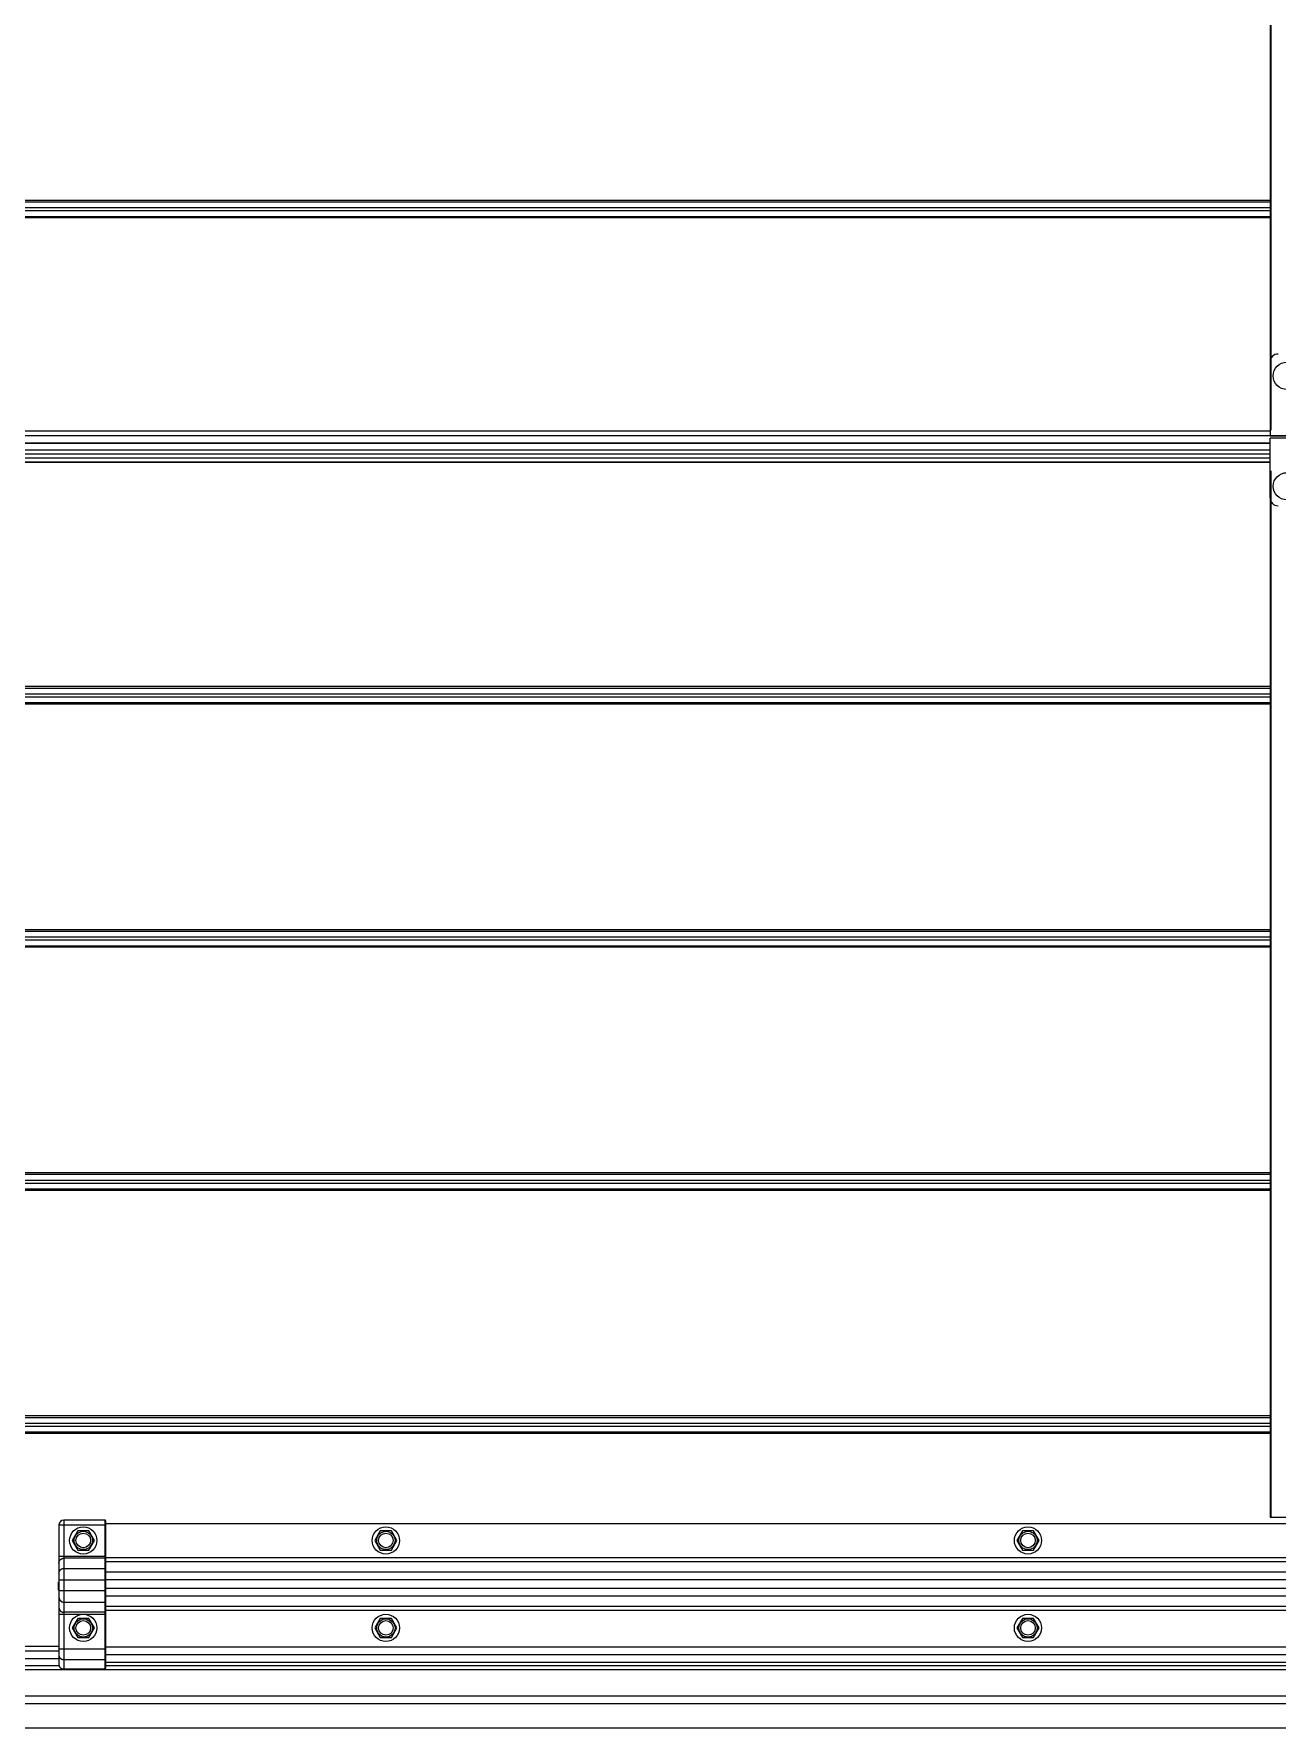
# Model space of a CAD drawing. Header units: millimetres. Extents: x 21899 to 38731, y -5425 to 3612.
# Drawn here: x 22546 to 23185, y 252 to 1123 of the extents above; entities that cross this region are included whole.
import ezdxf

# ---------------------------------------------------------------- set-up
doc = ezdxf.new("R2010")
doc.units = ezdxf.units.MM

msp = doc.modelspace()

# ---------------------------------------------------------------- linework, layer by layer
at = {"color": 7, "linetype": 'Continuous'}
for p, q in [((23181.61, 1441.84), (23181.61, 919.39)), ((23181.61, 919.39), (23181.91, 919.39)), ((23181.61, 912.64), (22336.81, 912.64)), ((23181.61, 907.09), (22336.81, 907.09)), ((23181.61, 903.01), (22336.81, 903.01)), ((23181.61, 898.59), (23181.61, 571.62)), ((23181.61, 571.62), (23181.61, 360.59)), ((22582.61, 359.09), (22561.61, 359.09)), ((22583.11, 358.59), (22583.11, 282.91)), ((23181.61, 360.59), (23255.61, 360.59)), ((22559.11, 356.59), (22559.11, 284.48)), ((22568.76, 353.52), (22565.91, 348.59)), ((22565.91, 348.59), (22568.76, 343.65)), ((22574.46, 353.52), (22568.76, 353.52)), ((22577.31, 348.59), (22574.46, 353.52)), ((22574.46, 343.65), (22577.31, 348.59)), ((23234.61, 357.09), (22583.11, 357.09)), ((22724.26, 353.52), (22721.41, 348.59)), ((22721.41, 348.59), (22724.26, 343.65)), ((22729.96, 353.52), (22724.26, 353.52)), ((22732.81, 348.59), (22729.96, 353.52)), ((22729.96, 343.65), (22732.81, 348.59)), ((23054.26, 353.52), (23051.41, 348.59)), ((23051.41, 348.59), (23054.26, 343.65)), ((23059.96, 353.52), (23054.26, 353.52)), ((23062.81, 348.59), (23059.96, 353.52)), ((23059.96, 343.65), (23062.81, 348.59)), ((22568.76, 343.65), (22574.46, 343.65)), ((22724.26, 343.65), (22729.96, 343.65)), ((23054.26, 343.65), (23059.96, 343.65)), ((22558.91, 323.09), (22558.91, 327.09)), ((22559.11, 327.09), (22558.91, 327.09)), ((22559.11, 323.6), (22558.91, 323.6)), ((22559.11, 323.09), (22558.91, 323.09)), ((22568.76, 308.52), (22565.91, 303.59)), ((22574.46, 308.52), (22568.76, 308.52)), ((22577.31, 303.59), (22574.46, 308.52)), ((22724.26, 308.52), (22721.41, 303.59)), ((22729.96, 308.52), (22724.26, 308.52)), ((22732.81, 303.59), (22729.96, 308.52)), ((23054.26, 308.52), (23051.41, 303.59)), ((23059.96, 308.52), (23054.26, 308.52)), ((23062.81, 303.59), (23059.96, 308.52)), ((22565.91, 303.59), (22568.76, 298.65)), ((22568.76, 298.65), (22574.46, 298.65)), ((22574.46, 298.65), (22577.31, 303.59)), ((22721.41, 303.59), (22724.26, 298.65)), ((22724.26, 298.65), (22729.96, 298.65)), ((22729.96, 298.65), (22732.81, 303.59)), ((23051.41, 303.59), (23054.26, 298.65)), ((23054.26, 298.65), (23059.96, 298.65)), ((23059.96, 298.65), (23062.81, 303.59)), ((22559.11, 287.64), (22336.81, 287.64)), ((25101.07, 282.09), (22336.81, 282.09)), ((22561.61, 282.52), (22582.61, 282.52)), ((24850.11, 285.89), (22583.11, 285.89)), ((24120.37, 252.09), (22336.81, 252.09))]:
    msp.add_line(p, q, dxfattribs=at)
at = {"color": 9, "linetype": 'Continuous'}
for p, q in [((23181.91, 1441.84), (23181.91, 919.39)), ((23181.61, 1037.61), (22336.81, 1037.61)), ((22336.81, 1036.83), (23181.61, 1036.83)), ((22336.81, 1033.86), (23181.61, 1033.86)), ((22336.81, 1032.31), (23181.61, 1032.31)), ((22336.81, 1029.34), (23181.61, 1029.34)), ((23181.61, 1028.56), (22336.81, 1028.56)), ((23181.61, 919.01), (22336.81, 919.01)), ((23192.4, 916.58), (22336.81, 916.58)), ((23181.61, 912.73), (22336.81, 912.73)), ((23181.61, 909.09), (22336.81, 909.09)), ((22336.81, 905.3), (23181.61, 905.3)), ((22336.81, 902.97), (23181.61, 902.97)), ((23181.91, 898.59), (23181.91, 571.62)), ((23181.61, 787.61), (22336.81, 787.61)), ((22336.81, 786.83), (23181.61, 786.83)), ((22336.81, 783.86), (23181.61, 783.86)), ((22336.81, 782.31), (23181.61, 782.31)), ((22336.81, 779.34), (23181.61, 779.34)), ((23181.61, 778.56), (22336.81, 778.56)), ((23181.61, 662.61), (22336.81, 662.61)), ((22336.81, 661.83), (23181.61, 661.83)), ((22336.81, 658.86), (23181.61, 658.86)), ((22336.81, 657.31), (23181.61, 657.31)), ((22336.81, 654.34), (23181.61, 654.34)), ((23181.61, 653.56), (22336.81, 653.56)), ((23181.91, 571.62), (23181.91, 360.59)), ((23181.61, 537.61), (22336.81, 537.61)), ((22336.81, 536.83), (23181.61, 536.83)), ((22336.81, 533.86), (23181.61, 533.86)), ((22336.81, 532.31), (23181.61, 532.31)), ((22336.81, 529.34), (23181.61, 529.34)), ((23181.61, 528.56), (22336.81, 528.56)), ((23181.61, 412.61), (22336.81, 412.61)), ((22336.81, 411.83), (23181.61, 411.83)), ((22336.81, 408.86), (23181.61, 408.86)), ((22336.81, 407.31), (23181.61, 407.31)), ((22336.81, 404.34), (23181.61, 404.34)), ((23181.61, 403.56), (22336.81, 403.56)), ((22561.61, 359.09), (22561.61, 282.52)), ((22582.61, 359.09), (22582.61, 282.52)), ((22559.11, 356.59), (22583.11, 356.59)), ((22559.11, 340.42), (22583.11, 340.42)), ((22582.61, 339.44), (22561.61, 339.44)), ((22561.61, 334.2), (22582.61, 334.2)), ((23234.61, 339.59), (22583.11, 339.59)), ((24850.11, 337.62), (22583.11, 337.62)), ((24850.11, 332.32), (22583.11, 332.32)), ((22559.11, 328.29), (22583.11, 328.29)), ((22559.11, 322.79), (22583.11, 322.79)), ((24850.11, 328.38), (22583.11, 328.38)), ((24850.11, 323.79), (22583.11, 323.79)), ((22561.61, 316.88), (22582.61, 316.88)), ((24850.11, 319.85), (22583.11, 319.85)), ((24850.11, 314.55), (22583.11, 314.55)), ((22559.11, 310.66), (22583.11, 310.66)), ((22582.61, 311.64), (22561.61, 311.64)), ((24850.11, 312.59), (22583.11, 312.59)), ((22559.11, 294.01), (22336.81, 294.01)), ((22559.11, 291.58), (22336.81, 291.58)), ((22559.11, 287.73), (22336.81, 287.73)), ((22559.11, 292.86), (22583.11, 292.86)), ((24850.11, 293.67), (22583.11, 293.67)), ((24850.11, 289.76), (22583.11, 289.76)), ((22559.16, 284.09), (22336.81, 284.09)), ((22561.61, 287.38), (22582.61, 287.38)), ((24850.11, 284.09), (22583.11, 284.09)), ((25101.07, 268.59), (22336.81, 268.59))]:
    msp.add_line(p, q, dxfattribs=at)
at = {"color": 3, "linetype": 'Continuous'}
for p, q in [((23181.61, 954.59), (23181.61, 916.59)), ((23181.61, 916.59), (23192.31, 916.59)), ((23192.11, 915.29), (23181.61, 915.29)), ((23181.61, 884.59), (23181.61, 915.29))]:
    msp.add_line(p, q, dxfattribs=at)
msp.add_line((25212.11, 264.59), (22222.11, 264.59))
at = {"color": 7, "linetype": 'Continuous'}
for centre, radius in [((23190.15, 947.39), 7), ((23190.11, 890.59), 7), ((22571.61, 348.59), 7), ((22571.61, 348.59), 3.75), ((22727.11, 348.59), 7), ((22727.11, 348.59), 3.75), ((23057.11, 348.59), 7), ((23057.11, 348.59), 3.75), ((22571.61, 303.59), 7), ((22571.61, 303.59), 3.75), ((22727.11, 303.59), 7), ((22727.11, 303.59), 3.75), ((23057.11, 303.59), 7), ((23057.11, 303.59), 3.75)]:
    msp.add_circle(centre, radius, dxfattribs=at)
at = {"color": 9, "linetype": 'Continuous'}
for centre in [(22571.61, 348.59), (22727.11, 348.59), (23057.11, 348.59), (22571.61, 303.59), (22727.11, 303.59), (23057.11, 303.59)]:
    msp.add_circle(centre, 4.7, dxfattribs=at)
at = {"color": 3, "linetype": 'Continuous'}
for centre, start, end in [((23185.61, 954.59), 90, 180), ((23185.61, 884.59), 180, 270)]:
    msp.add_arc(centre, 4, start, end, dxfattribs=at)
at = {"color": 7, "linetype": 'Continuous'}
for centre, radius, start, end in [((22561.61, 356.59), 2.5, 90, 180), ((22582.61, 358.59), 0.5, 0, 90)]:
    msp.add_arc(centre, radius, start, end, dxfattribs=at)
at = {"color": 9, "linetype": 'Continuous'}
for points, start_tangent, end_tangent in [([(22559.11, 336.98), (22559.11, 337.04), (22559.11, 337.09), (22559.12, 337.15), (22559.12, 337.21), (22559.13, 337.27), (22559.14, 337.33), (22559.14, 337.39), (22559.16, 337.44), (22559.17, 337.5), (22559.18, 337.56), (22559.2, 337.61), (22559.21, 337.67), (22559.23, 337.73), (22559.25, 337.78), (22559.27, 337.84), (22559.29, 337.89), (22559.31, 337.95), (22559.34, 338), (22559.36, 338.05), (22559.39, 338.11), (22559.42, 338.16), (22559.44, 338.21), (22559.48, 338.26), (22559.51, 338.31), (22559.54, 338.36), (22559.57, 338.41), (22559.61, 338.45), (22559.64, 338.5), (22559.68, 338.55), (22559.72, 338.59), (22559.76, 338.63), (22559.8, 338.68), (22559.84, 338.72), (22559.88, 338.76), (22559.93, 338.8), (22559.97, 338.84), (22560.02, 338.88), (22560.06, 338.91), (22560.11, 338.95), (22560.16, 338.98), (22560.21, 339.02), (22560.26, 339.05), (22560.31, 339.08), (22560.36, 339.11), (22560.41, 339.14), (22560.46, 339.17), (22560.52, 339.19), (22560.57, 339.22), (22560.63, 339.24), (22560.68, 339.26), (22560.74, 339.28), (22560.79, 339.3), (22560.85, 339.32), (22560.91, 339.34), (22560.96, 339.36), (22561.02, 339.37), (22561.08, 339.38), (22561.14, 339.4), (22561.2, 339.41), (22561.25, 339.41), (22561.31, 339.42), (22561.37, 339.43), (22561.43, 339.43), (22561.49, 339.44), (22561.55, 339.44), (22561.61, 339.44)], (0, 1), (1, 0)), ([(22559.11, 331.74), (22559.11, 331.8), (22559.11, 331.86), (22559.12, 331.91), (22559.12, 331.97), (22559.13, 332.03), (22559.14, 332.09), (22559.14, 332.15), (22559.16, 332.2), (22559.17, 332.26), (22559.18, 332.32), (22559.2, 332.38), (22559.21, 332.43), (22559.23, 332.49), (22559.25, 332.54), (22559.27, 332.6), (22559.29, 332.65), (22559.31, 332.71), (22559.34, 332.76), (22559.36, 332.81), (22559.39, 332.87), (22559.42, 332.92), (22559.44, 332.97), (22559.48, 333.02), (22559.51, 333.07), (22559.54, 333.12), (22559.57, 333.17), (22559.61, 333.21), (22559.64, 333.26), (22559.68, 333.31), (22559.72, 333.35), (22559.76, 333.39), (22559.8, 333.44), (22559.84, 333.48), (22559.88, 333.52), (22559.93, 333.56), (22559.97, 333.6), (22560.02, 333.64), (22560.06, 333.67), (22560.11, 333.71), (22560.16, 333.74), (22560.21, 333.78), (22560.26, 333.81), (22560.31, 333.84), (22560.36, 333.87), (22560.41, 333.9), (22560.46, 333.93), (22560.52, 333.95), (22560.57, 333.98), (22560.63, 334), (22560.68, 334.02), (22560.74, 334.04), (22560.79, 334.06), (22560.85, 334.08), (22560.91, 334.1), (22560.96, 334.12), (22561.02, 334.13), (22561.08, 334.14), (22561.14, 334.16), (22561.2, 334.17), (22561.25, 334.17), (22561.31, 334.18), (22561.37, 334.19), (22561.43, 334.19), (22561.49, 334.2), (22561.55, 334.2), (22561.61, 334.2)], (0, 1), (1, 0)), ([(22582.61, 339.44), (22582.63, 339.44), (22582.65, 339.44), (22582.66, 339.44), (22582.68, 339.43), (22582.7, 339.43), (22582.72, 339.43), (22582.73, 339.42), (22582.75, 339.42), (22582.77, 339.41), (22582.78, 339.41), (22582.8, 339.4), (22582.82, 339.4), (22582.83, 339.39), (22582.85, 339.38), (22582.87, 339.37), (22582.88, 339.36), (22582.9, 339.35), (22582.91, 339.34), (22582.92, 339.33), (22582.94, 339.32), (22582.95, 339.31), (22582.96, 339.3), (22582.98, 339.28), (22582.99, 339.27), (22583, 339.26), (22583.01, 339.24), (22583.02, 339.23), (22583.03, 339.21), (22583.04, 339.2), (22583.05, 339.18), (22583.06, 339.17), (22583.06, 339.15), (22583.07, 339.14), (22583.08, 339.12), (22583.08, 339.1), (22583.09, 339.09), (22583.09, 339.07), (22583.1, 339.05), (22583.1, 339.03), (22583.1, 339.02), (22583.11, 339), (22583.11, 338.98), (22583.11, 338.96), (22583.11, 338.95)], (1, 0), (0, -1)), ([(22582.61, 334.2), (22582.63, 334.2), (22582.65, 334.2), (22582.66, 334.2), (22582.68, 334.19), (22582.7, 334.19), (22582.72, 334.19), (22582.73, 334.18), (22582.75, 334.18), (22582.77, 334.17), (22582.78, 334.17), (22582.8, 334.16), (22582.82, 334.16), (22582.83, 334.15), (22582.85, 334.14), (22582.87, 334.13), (22582.88, 334.12), (22582.9, 334.11), (22582.91, 334.1), (22582.92, 334.09), (22582.94, 334.08), (22582.95, 334.07), (22582.96, 334.06), (22582.98, 334.04), (22582.99, 334.03), (22583, 334.02), (22583.01, 334), (22583.02, 333.99), (22583.03, 333.97), (22583.04, 333.96), (22583.05, 333.94), (22583.06, 333.93), (22583.06, 333.91), (22583.07, 333.9), (22583.08, 333.88), (22583.08, 333.86), (22583.09, 333.85), (22583.09, 333.83), (22583.1, 333.81), (22583.1, 333.8), (22583.1, 333.78), (22583.11, 333.76), (22583.11, 333.74), (22583.11, 333.73), (22583.11, 333.71)], (1, 0), (0, -1)), ([(22559.11, 319.34), (22559.11, 319.29), (22559.11, 319.23), (22559.12, 319.17), (22559.12, 319.11), (22559.13, 319.05), (22559.14, 318.99), (22559.14, 318.94), (22559.16, 318.88), (22559.17, 318.82), (22559.18, 318.76), (22559.2, 318.71), (22559.21, 318.65), (22559.23, 318.59), (22559.25, 318.54), (22559.27, 318.48), (22559.29, 318.43), (22559.31, 318.38), (22559.34, 318.32), (22559.36, 318.27), (22559.39, 318.22), (22559.42, 318.16), (22559.44, 318.11), (22559.48, 318.06), (22559.51, 318.01), (22559.54, 317.96), (22559.57, 317.92), (22559.61, 317.87), (22559.64, 317.82), (22559.68, 317.78), (22559.72, 317.73), (22559.76, 317.69), (22559.8, 317.65), (22559.84, 317.6), (22559.88, 317.56), (22559.93, 317.52), (22559.97, 317.48), (22560.02, 317.45), (22560.06, 317.41), (22560.11, 317.37), (22560.16, 317.34), (22560.21, 317.31), (22560.26, 317.27), (22560.31, 317.24), (22560.36, 317.21), (22560.41, 317.18), (22560.46, 317.16), (22560.52, 317.13), (22560.57, 317.1), (22560.63, 317.08), (22560.68, 317.06), (22560.74, 317.04), (22560.79, 317.02), (22560.85, 317), (22560.91, 316.98), (22560.96, 316.97), (22561.02, 316.95), (22561.08, 316.94), (22561.14, 316.93), (22561.2, 316.92), (22561.25, 316.91), (22561.31, 316.9), (22561.37, 316.89), (22561.43, 316.89), (22561.49, 316.89), (22561.55, 316.88), (22561.61, 316.88)], (0, -1), (1, 0)), ([(22559.11, 314.1), (22559.11, 314.05), (22559.11, 313.99), (22559.12, 313.93), (22559.12, 313.87), (22559.13, 313.81), (22559.14, 313.75), (22559.14, 313.7), (22559.16, 313.64), (22559.17, 313.58), (22559.18, 313.52), (22559.2, 313.47), (22559.21, 313.41), (22559.23, 313.36), (22559.25, 313.3), (22559.27, 313.24), (22559.29, 313.19), (22559.31, 313.14), (22559.34, 313.08), (22559.36, 313.03), (22559.39, 312.98), (22559.42, 312.92), (22559.44, 312.87), (22559.48, 312.82), (22559.51, 312.77), (22559.54, 312.72), (22559.57, 312.68), (22559.61, 312.63), (22559.64, 312.58), (22559.68, 312.54), (22559.72, 312.49), (22559.76, 312.45), (22559.8, 312.41), (22559.84, 312.36), (22559.88, 312.32), (22559.93, 312.28), (22559.97, 312.24), (22560.02, 312.21), (22560.06, 312.17), (22560.11, 312.13), (22560.16, 312.1), (22560.21, 312.07), (22560.26, 312.03), (22560.31, 312), (22560.36, 311.97), (22560.41, 311.94), (22560.46, 311.92), (22560.52, 311.89), (22560.57, 311.87), (22560.63, 311.84), (22560.68, 311.82), (22560.74, 311.8), (22560.79, 311.78), (22560.85, 311.76), (22560.91, 311.74), (22560.96, 311.73), (22561.02, 311.71), (22561.08, 311.7), (22561.14, 311.69), (22561.2, 311.68), (22561.25, 311.67), (22561.31, 311.66), (22561.37, 311.65), (22561.43, 311.65), (22561.49, 311.65), (22561.55, 311.64), (22561.61, 311.64)], (0, -1), (1, 0)), ([(22582.61, 316.88), (22582.63, 316.88), (22582.65, 316.88), (22582.66, 316.89), (22582.68, 316.89), (22582.7, 316.89), (22582.72, 316.89), (22582.73, 316.9), (22582.75, 316.9), (22582.77, 316.91), (22582.78, 316.91), (22582.8, 316.92), (22582.82, 316.93), (22582.83, 316.93), (22582.85, 316.94), (22582.87, 316.95), (22582.88, 316.96), (22582.9, 316.97), (22582.91, 316.98), (22582.92, 316.99), (22582.94, 317), (22582.95, 317.01), (22582.96, 317.03), (22582.98, 317.04), (22582.99, 317.05), (22583, 317.07), (22583.01, 317.08), (22583.02, 317.09), (22583.03, 317.11), (22583.04, 317.12), (22583.05, 317.14), (22583.06, 317.15), (22583.06, 317.17), (22583.07, 317.19), (22583.08, 317.2), (22583.08, 317.22), (22583.09, 317.24), (22583.09, 317.25), (22583.1, 317.27), (22583.1, 317.29), (22583.1, 317.3), (22583.11, 317.32), (22583.11, 317.34), (22583.11, 317.36), (22583.11, 317.37)], (1, 0), (0, 1)), ([(22582.61, 311.64), (22582.63, 311.64), (22582.65, 311.64), (22582.66, 311.65), (22582.68, 311.65), (22582.7, 311.65), (22582.72, 311.65), (22582.73, 311.66), (22582.75, 311.66), (22582.77, 311.67), (22582.78, 311.67), (22582.8, 311.68), (22582.82, 311.69), (22582.83, 311.69), (22582.85, 311.7), (22582.87, 311.71), (22582.88, 311.72), (22582.9, 311.73), (22582.91, 311.74), (22582.92, 311.75), (22582.94, 311.76), (22582.95, 311.77), (22582.96, 311.79), (22582.98, 311.8), (22582.99, 311.81), (22583, 311.83), (22583.01, 311.84), (22583.02, 311.85), (22583.03, 311.87), (22583.04, 311.88), (22583.05, 311.9), (22583.06, 311.91), (22583.06, 311.93), (22583.07, 311.95), (22583.08, 311.96), (22583.08, 311.98), (22583.09, 312), (22583.09, 312.01), (22583.1, 312.03), (22583.1, 312.05), (22583.1, 312.06), (22583.11, 312.08), (22583.11, 312.1), (22583.11, 312.12), (22583.11, 312.14)], (1, 0), (0, 1)), ([(22559.11, 289.34), (22559.11, 289.29), (22559.11, 289.25), (22559.12, 289.2), (22559.12, 289.15), (22559.13, 289.11), (22559.14, 289.06), (22559.14, 289.01), (22559.16, 288.97), (22559.17, 288.92), (22559.18, 288.88), (22559.2, 288.83), (22559.21, 288.79), (22559.23, 288.74), (22559.25, 288.7), (22559.27, 288.66), (22559.29, 288.61), (22559.31, 288.57), (22559.34, 288.53), (22559.36, 288.48), (22559.39, 288.44), (22559.42, 288.4), (22559.44, 288.36), (22559.48, 288.32), (22559.51, 288.28), (22559.54, 288.24), (22559.57, 288.2), (22559.61, 288.17), (22559.64, 288.13), (22559.68, 288.09), (22559.72, 288.06), (22559.76, 288.02), (22559.8, 287.99), (22559.84, 287.96), (22559.88, 287.92), (22559.93, 287.89), (22559.97, 287.86), (22560.02, 287.83), (22560.06, 287.8), (22560.11, 287.77), (22560.16, 287.75), (22560.21, 287.72), (22560.26, 287.69), (22560.31, 287.67), (22560.36, 287.64), (22560.41, 287.62), (22560.46, 287.6), (22560.52, 287.58), (22560.57, 287.56), (22560.63, 287.54), (22560.68, 287.52), (22560.74, 287.51), (22560.79, 287.49), (22560.85, 287.48), (22560.91, 287.46), (22560.96, 287.45), (22561.02, 287.44), (22561.08, 287.43), (22561.14, 287.42), (22561.2, 287.41), (22561.25, 287.4), (22561.31, 287.4), (22561.37, 287.39), (22561.43, 287.39), (22561.49, 287.38), (22561.55, 287.38), (22561.61, 287.38)], (0, -1), (1, 0)), ([(22582.61, 287.38), (22582.63, 287.38), (22582.65, 287.38), (22582.66, 287.38), (22582.68, 287.39), (22582.7, 287.39), (22582.72, 287.39), (22582.73, 287.39), (22582.75, 287.4), (22582.77, 287.4), (22582.78, 287.41), (22582.8, 287.41), (22582.82, 287.42), (22582.83, 287.42), (22582.85, 287.43), (22582.87, 287.44), (22582.88, 287.44), (22582.9, 287.45), (22582.91, 287.46), (22582.92, 287.47), (22582.94, 287.48), (22582.95, 287.49), (22582.96, 287.5), (22582.98, 287.51), (22582.99, 287.52), (22583, 287.53), (22583.01, 287.54), (22583.02, 287.55), (22583.03, 287.56), (22583.04, 287.57), (22583.05, 287.59), (22583.06, 287.6), (22583.06, 287.61), (22583.07, 287.62), (22583.08, 287.64), (22583.08, 287.65), (22583.09, 287.66), (22583.09, 287.68), (22583.1, 287.69), (22583.1, 287.7), (22583.1, 287.72), (22583.11, 287.73), (22583.11, 287.75), (22583.11, 287.76), (22583.11, 287.77)], (1, 0), (0, 1))]:
    msp.add_spline(points, degree=3, dxfattribs=dict(at, start_tangent=start_tangent, end_tangent=end_tangent))
at = {"color": 7, "linetype": 'Continuous'}
for points, start_tangent, end_tangent in [([(22559.11, 284.48), (22559.11, 284.43), (22559.11, 284.38), (22559.12, 284.34), (22559.12, 284.29), (22559.13, 284.24), (22559.14, 284.2), (22559.14, 284.15), (22559.16, 284.11), (22559.17, 284.06), (22559.18, 284.02), (22559.2, 283.97), (22559.21, 283.93), (22559.23, 283.88), (22559.25, 283.84), (22559.27, 283.79), (22559.29, 283.75), (22559.31, 283.71), (22559.34, 283.66), (22559.36, 283.62), (22559.39, 283.58), (22559.42, 283.54), (22559.44, 283.5), (22559.48, 283.46), (22559.51, 283.42), (22559.54, 283.38), (22559.57, 283.34), (22559.61, 283.3), (22559.64, 283.27), (22559.68, 283.23), (22559.72, 283.2), (22559.76, 283.16), (22559.8, 283.13), (22559.84, 283.09), (22559.88, 283.06), (22559.93, 283.03), (22559.97, 283), (22560.02, 282.97), (22560.06, 282.94), (22560.11, 282.91), (22560.16, 282.88), (22560.21, 282.86), (22560.26, 282.83), (22560.31, 282.81), (22560.36, 282.78), (22560.41, 282.76), (22560.46, 282.74), (22560.52, 282.72), (22560.57, 282.7), (22560.63, 282.68), (22560.68, 282.66), (22560.74, 282.64), (22560.79, 282.63), (22560.85, 282.61), (22560.91, 282.6), (22560.96, 282.59), (22561.02, 282.58), (22561.08, 282.56), (22561.14, 282.56), (22561.2, 282.55), (22561.25, 282.54), (22561.31, 282.53), (22561.37, 282.53), (22561.43, 282.53), (22561.49, 282.52), (22561.55, 282.52), (22561.61, 282.52)], (0, -1), (1, 0)), ([(22582.61, 282.52), (22582.63, 282.52), (22582.65, 282.52), (22582.66, 282.52), (22582.68, 282.52), (22582.7, 282.53), (22582.72, 282.53), (22582.73, 282.53), (22582.75, 282.54), (22582.77, 282.54), (22582.78, 282.54), (22582.8, 282.55), (22582.82, 282.56), (22582.83, 282.56), (22582.85, 282.57), (22582.87, 282.57), (22582.88, 282.58), (22582.9, 282.59), (22582.91, 282.6), (22582.92, 282.61), (22582.94, 282.62), (22582.95, 282.63), (22582.96, 282.63), (22582.98, 282.64), (22582.99, 282.66), (22583, 282.67), (22583.01, 282.68), (22583.02, 282.69), (22583.03, 282.7), (22583.04, 282.71), (22583.05, 282.72), (22583.06, 282.74), (22583.06, 282.75), (22583.07, 282.76), (22583.08, 282.77), (22583.08, 282.79), (22583.09, 282.8), (22583.09, 282.81), (22583.1, 282.83), (22583.1, 282.84), (22583.1, 282.86), (22583.11, 282.87), (22583.11, 282.88), (22583.11, 282.9), (22583.11, 282.91)], (1, 0), (0, 1))]:
    msp.add_spline(points, degree=3, dxfattribs=dict(at, start_tangent=start_tangent, end_tangent=end_tangent))

doc.saveas('drawing.dxf')
